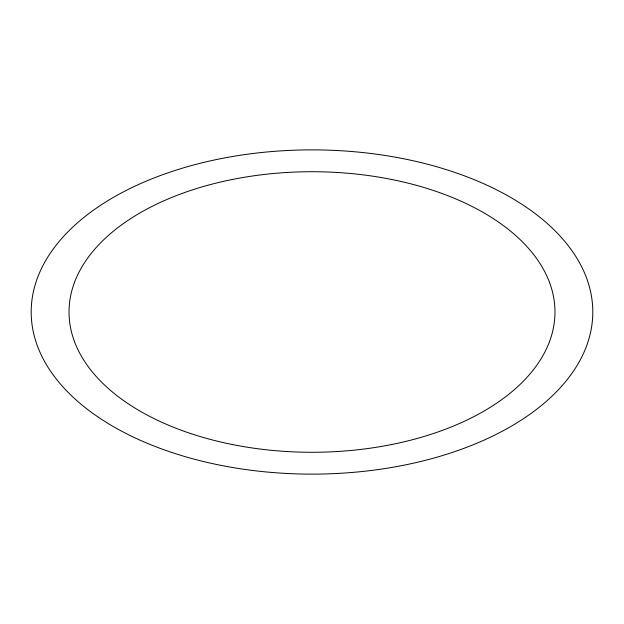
<?xml version="1.0" encoding="UTF-8"?>
<svg xmlns="http://www.w3.org/2000/svg" width="624" height="624" viewBox="0 0 624 624"><rect width="100%" height="100%" fill="white"/><g stroke="black" fill="none" stroke-linecap="round" stroke-linejoin="round"><path stroke-width="0.94" d="M171.6 452.4A280.8 162.115 0 0 0 592.8 312A280.8 162.115 0 0 0 171.6 171.6A280.8 162.115 0 0 0 171.6 452.4M190.515 433.485A242.97 140.275 0 0 0 554.97 312A242.97 140.275 0 0 0 190.515 190.515A242.97 140.275 0 0 0 190.515 433.485"/></g></svg>
